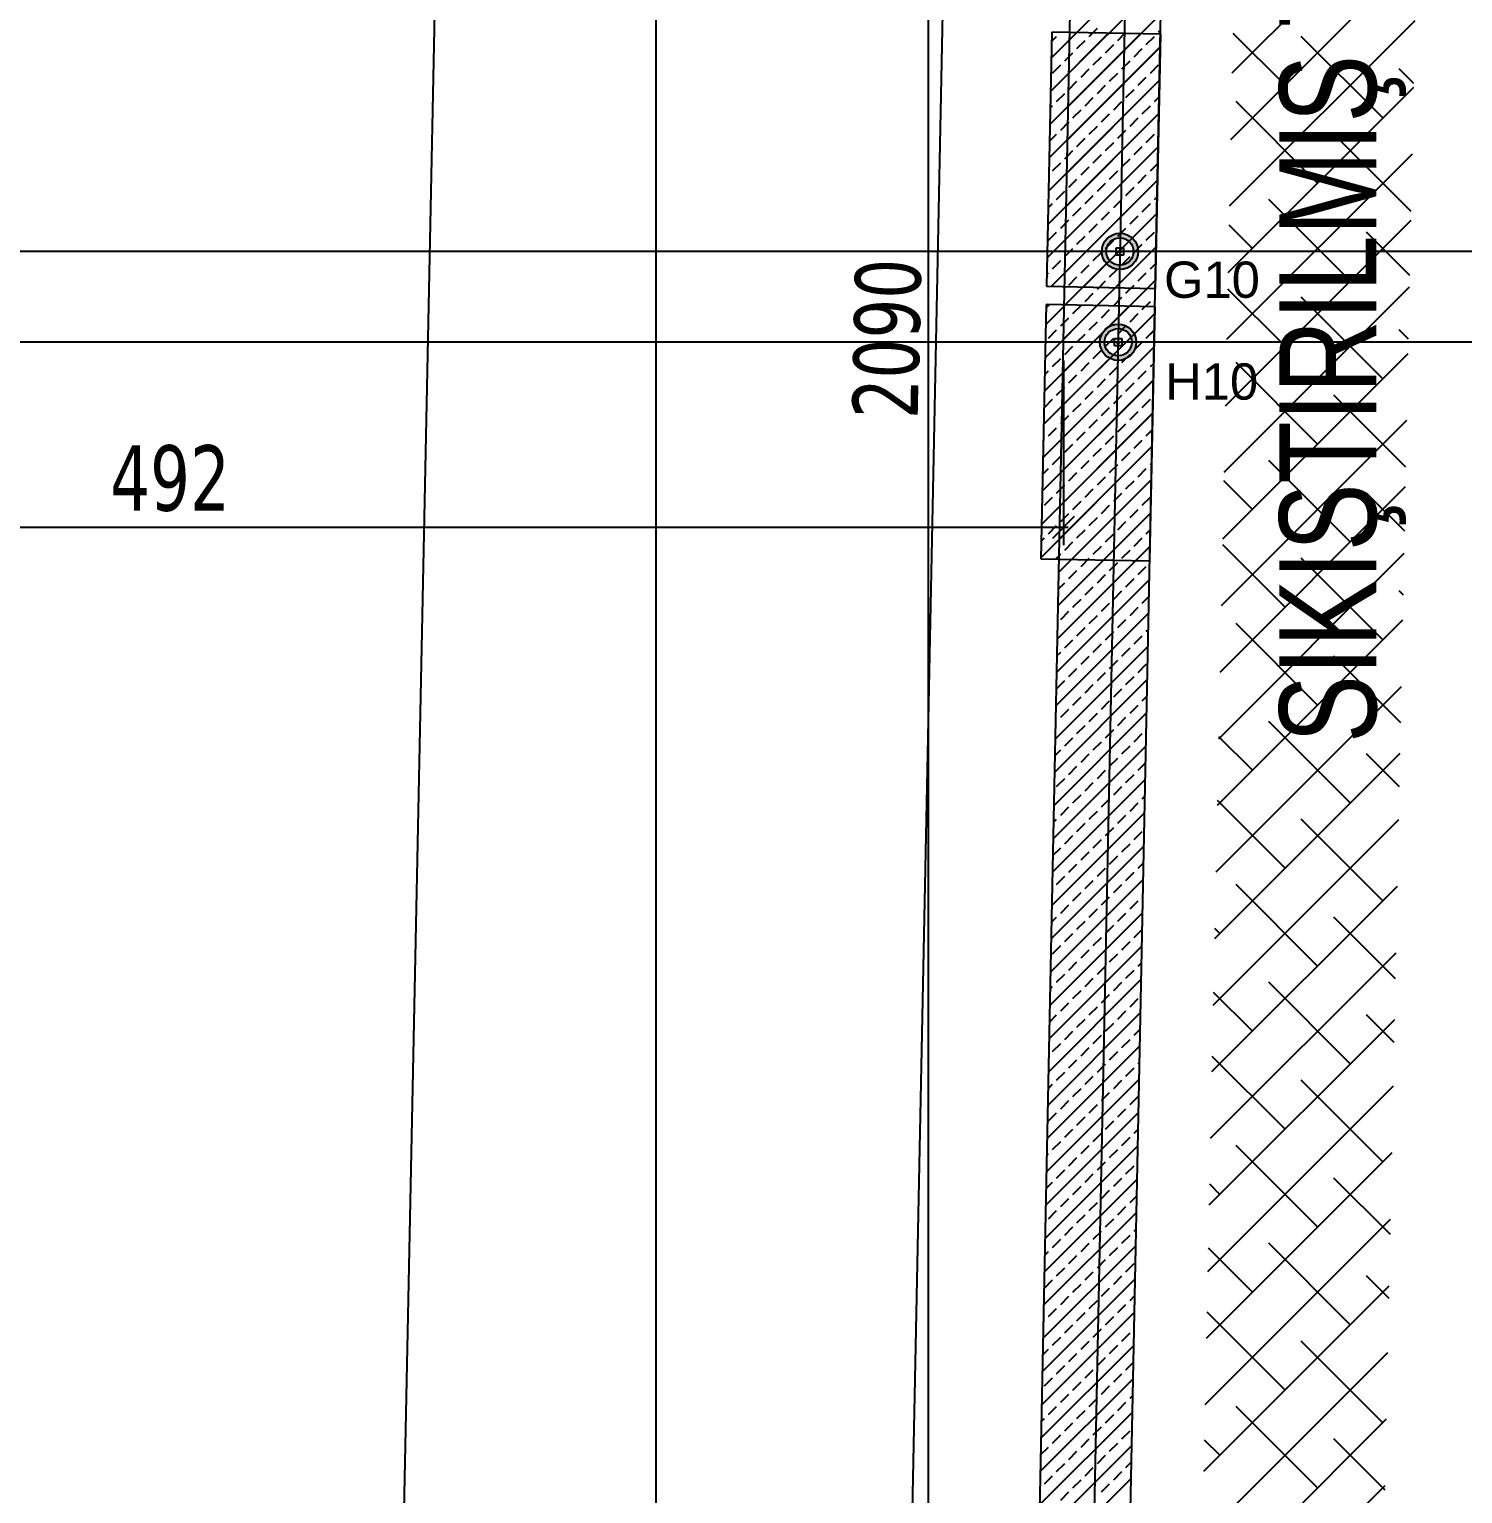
# Model space of a CAD drawing. Header units: millimetres. Extents: x 43168.9 to 43194.6, y -25545.1 to -25543.4.
# Drawn here: x 43169.8814 to 43169.9603, y -25544.6173 to -25544.5367 of the extents above; entities that cross this region are included whole.
import ezdxf

# ---------------------------------------------------------------- set-up
doc = ezdxf.new("R2010")
doc.units = ezdxf.units.MM
doc.header["$LTSCALE"] = 200
doc.linetypes.add('DASHDOT', pattern=[1, 0.5, -0.25, 0, -0.25])
doc.linetypes.add('DASHDOT2', pattern=[0.5, 0.25, -0.125, 0, -0.125])
for name, color, linetype in [('aks_sgh', 5, 'DASHDOT2'), ('kolon-b.a_sgh', 6, 'Continuous'), ('olcuic_sgh', 183, 'Continuous'), ('tarama-betonarme_sgh', 223, 'Continuous'), ('tarama-zemin_sgh', 197, 'Continuous'), ('yapi-yaklasma_sgh', 41, 'DASHDOT'), ('yazi-genel_sgh', 7, 'Continuous')]:
    doc.layers.add(name, color=color, linetype=linetype)
doc.styles.add('1-200', font='arial.ttf', dxfattribs={"height": 60})
doc.styles.add('dim', font='VERDANA.TTF', dxfattribs={"width": 0.7})
doc.styles.add('text2', font='arial.ttf')

msp = doc.modelspace()

# ---------------------------------------------------------------- hatches: boundary and pattern name
h = msp.add_hatch(color=256)
edge = h.paths.add_edge_path()
edge.add_arc((43169.941434, -25544.548919), 0.001, 0, 360)
edge = h.paths.add_edge_path(flags=16)
edge.add_arc((43169.941434, -25544.548919), 0.00075, 0, 360)
h = msp.add_hatch(color=256)
edge = h.paths.add_edge_path()
edge.add_arc((43169.941332, -25544.553919), 0.001, 0, 360)
edge = h.paths.add_edge_path(flags=16)
edge.add_arc((43169.941332, -25544.553919), 0.00075, 0, 360)

# ---------------------------------------------------------------- linework, layer by layer
at = {"color": 0, "linetype": 'ByBlock', "lineweight": -2}
for p, q in [((43169.941234, -25544.549119), (43169.941234, -25544.548719)), ((43169.941234, -25544.548719), (43169.941634, -25544.548719)), ((43169.941634, -25544.549119), (43169.941234, -25544.549119)), ((43169.941364, -25544.548849), (43169.941505, -25544.54899)), ((43169.941364, -25544.54899), (43169.941505, -25544.548849)), ((43169.941634, -25544.548719), (43169.941634, -25544.549119)), ((43169.941132, -25544.554119), (43169.941132, -25544.553719)), ((43169.941132, -25544.553719), (43169.941532, -25544.553719)), ((43169.941532, -25544.554119), (43169.941132, -25544.554119)), ((43169.941262, -25544.553849), (43169.941403, -25544.55399)), ((43169.941262, -25544.55399), (43169.941403, -25544.553849)), ((43169.941532, -25544.553719), (43169.941532, -25544.554119)), ((43169.937734, -25544.564699), (43169.938934, -25544.563499))]:
    msp.add_line(p, q, dxfattribs=at)
at = {"color": 0, "linetype": 'Continuous', "lineweight": -2}
for centre, radius in [((43169.941434, -25544.548919), 0.001), ((43169.941434, -25544.548919), 0.00075), ((43169.941332, -25544.553919), 0.001), ((43169.941332, -25544.553919), 0.00075)]:
    msp.add_circle(centre, radius, dxfattribs=at)
at = {"layer": 'aks_sgh'}
for p, q in [((43169.930879, -25543.740919), (43169.930879, -25544.789919)), ((43169.953621, -25543.95248), (43169.937003, -25544.765813)), ((43169.99088, -25544.548919), (43169.014878, -25544.548919)), ((43169.99088, -25544.553919), (43169.014878, -25544.553919))]:
    msp.add_line(p, q, dxfattribs=at)
at = {"layer": 'kolon-b.a_sgh'}
for p, q in [((43169.942567, -25544.34492), (43169.934062, -25544.762882)), ((43169.938964, -25544.767767), (43169.947464, -25544.350021)), ((43169.93768, -25544.53684), (43169.937394, -25544.550837)), ((43169.943679, -25544.536963), (43169.93768, -25544.53684)), ((43169.943393, -25544.55096), (43169.943679, -25544.536963)), ((43169.937394, -25544.550837), (43169.943393, -25544.55096)), ((43169.937374, -25544.551838), (43169.937088, -25544.565835)), ((43169.943373, -25544.551961), (43169.937374, -25544.551838)), ((43169.943087, -25544.565958), (43169.943373, -25544.551961)), ((43169.937088, -25544.565835), (43169.943087, -25544.565958))]:
    msp.add_line(p, q, dxfattribs=at)
at = {"layer": 'olcuic_sgh'}
for p, q in [((43169.91588, -25544.109669), (43169.91588, -25544.763132)), ((43169.93556, -25544.3445), (43169.927045, -25544.762989)), ((43169.938334, -25544.554923), (43169.938334, -25544.565099)), ((43169.839629, -25544.564099), (43169.938584, -25544.564099))]:
    msp.add_line(p, q, dxfattribs=at)
at = {"layer": 'tarama-betonarme_sgh'}
for p, q in [((43169.938653, -25544.537268), (43169.943758, -25544.532163)), ((43169.938616, -25544.539101), (43169.94372, -25544.533996)), ((43169.938578, -25544.540934), (43169.943683, -25544.53583)), ((43169.937576, -25544.541936), (43169.942573, -25544.53694)), ((43169.937614, -25544.540103), (43169.940812, -25544.536904)), ((43169.937651, -25544.538269), (43169.939052, -25544.536868)), ((43169.93767, -25544.537353), (43169.937947, -25544.537076)), ((43169.938171, -25544.536851), (43169.938172, -25544.53685)), ((43169.939743, -25544.537076), (43169.940192, -25544.536627)), ((43169.939743, -25544.537076), (43169.939932, -25544.536886)), ((43169.941314, -25544.5373), (43169.941763, -25544.536851)), ((43169.941314, -25544.5373), (43169.941692, -25544.536922)), ((43169.942886, -25544.537525), (43169.943335, -25544.537076)), ((43169.942886, -25544.537525), (43169.943335, -25544.537076)), ((43169.943559, -25544.536851), (43169.943665, -25544.536746)), ((43169.937539, -25544.54377), (43169.943665, -25544.537643)), ((43169.938396, -25544.538423), (43169.938845, -25544.537974)), ((43169.938541, -25544.542768), (43169.943646, -25544.537663)), ((43169.938634, -25544.538184), (43169.938845, -25544.537974)), ((43169.939069, -25544.537749), (43169.939518, -25544.5373)), ((43169.939069, -25544.537749), (43169.939518, -25544.5373)), ((43169.940641, -25544.537974), (43169.94109, -25544.537525)), ((43169.940641, -25544.537974), (43169.94109, -25544.537525)), ((43169.942212, -25544.538198), (43169.942661, -25544.537749)), ((43169.942212, -25544.538198), (43169.942661, -25544.537749)), ((43169.937722, -25544.539096), (43169.938171, -25544.538647)), ((43169.939294, -25544.539321), (43169.939743, -25544.538872)), ((43169.939294, -25544.539321), (43169.939743, -25544.538872)), ((43169.939967, -25544.538647), (43169.940416, -25544.538198)), ((43169.939967, -25544.538647), (43169.940416, -25544.538198)), ((43169.941539, -25544.538872), (43169.941988, -25544.538423)), ((43169.941539, -25544.538872), (43169.941988, -25544.538423)), ((43169.94311, -25544.539096), (43169.943559, -25544.538647)), ((43169.94311, -25544.539096), (43169.943559, -25544.538647)), ((43169.937501, -25544.545603), (43169.943628, -25544.539477)), ((43169.938504, -25544.544601), (43169.943609, -25544.539496)), ((43169.93862, -25544.539995), (43169.939069, -25544.539546)), ((43169.93862, -25544.539995), (43169.939069, -25544.539546)), ((43169.940865, -25544.539546), (43169.941314, -25544.539096)), ((43169.940865, -25544.539546), (43169.941314, -25544.539096)), ((43169.942437, -25544.53977), (43169.942886, -25544.539321)), ((43169.942437, -25544.53977), (43169.942886, -25544.539321)), ((43169.937947, -25544.540668), (43169.938396, -25544.540219)), ((43169.939518, -25544.540893), (43169.939967, -25544.540444)), ((43169.939518, -25544.540893), (43169.939967, -25544.540444)), ((43169.940192, -25544.540219), (43169.940641, -25544.53977)), ((43169.940192, -25544.540219), (43169.940641, -25544.53977)), ((43169.941763, -25544.540444), (43169.942212, -25544.539995)), ((43169.941763, -25544.540444), (43169.942212, -25544.539995)), ((43169.943335, -25544.540668), (43169.943609, -25544.540394)), ((43169.943335, -25544.540668), (43169.94359, -25544.540413)), ((43169.937595, -25544.54102), (43169.937722, -25544.540893)), ((43169.938845, -25544.541566), (43169.939294, -25544.541117)), ((43169.938845, -25544.541566), (43169.939294, -25544.541117)), ((43169.94109, -25544.541117), (43169.941539, -25544.540668)), ((43169.94109, -25544.541117), (43169.941539, -25544.540668)), ((43169.942661, -25544.541342), (43169.94311, -25544.540893)), ((43169.942661, -25544.541342), (43169.94311, -25544.540893)), ((43169.937464, -25544.547437), (43169.94359, -25544.54131)), ((43169.938171, -25544.54224), (43169.93862, -25544.541791)), ((43169.938466, -25544.546435), (43169.943571, -25544.54133)), ((43169.93856, -25544.541851), (43169.93862, -25544.541791)), ((43169.939743, -25544.542464), (43169.940192, -25544.542015)), ((43169.939743, -25544.542464), (43169.940192, -25544.542015)), ((43169.940416, -25544.541791), (43169.940865, -25544.541342)), ((43169.940416, -25544.541791), (43169.940865, -25544.541342)), ((43169.941988, -25544.542015), (43169.942437, -25544.541566)), ((43169.941988, -25544.542015), (43169.942437, -25544.541566)), ((43169.937558, -25544.542853), (43169.937947, -25544.542464)), ((43169.939069, -25544.543138), (43169.939518, -25544.542689)), ((43169.939069, -25544.543138), (43169.939518, -25544.542689)), ((43169.941314, -25544.542689), (43169.941763, -25544.54224)), ((43169.941314, -25544.542689), (43169.941763, -25544.54224)), ((43169.942886, -25544.542913), (43169.943335, -25544.542464)), ((43169.942886, -25544.542913), (43169.943335, -25544.542464)), ((43169.943559, -25544.54224), (43169.943572, -25544.542227)), ((43169.937426, -25544.54927), (43169.943553, -25544.543144)), ((43169.938396, -25544.543811), (43169.938845, -25544.543362)), ((43169.938429, -25544.548268), (43169.943534, -25544.543163)), ((43169.938522, -25544.543684), (43169.938845, -25544.543362)), ((43169.939967, -25544.544036), (43169.940416, -25544.543587)), ((43169.939967, -25544.544036), (43169.940416, -25544.543587)), ((43169.940641, -25544.543362), (43169.94109, -25544.542913)), ((43169.940641, -25544.543362), (43169.94109, -25544.542913)), ((43169.942212, -25544.543587), (43169.942661, -25544.543138)), ((43169.942212, -25544.543587), (43169.942661, -25544.543138)), ((43169.937722, -25544.544485), (43169.938171, -25544.544036)), ((43169.939294, -25544.544709), (43169.939743, -25544.54426)), ((43169.939294, -25544.544709), (43169.939743, -25544.54426)), ((43169.940865, -25544.544934), (43169.941314, -25544.544485)), ((43169.940865, -25544.544934), (43169.941314, -25544.544485)), ((43169.941539, -25544.54426), (43169.941988, -25544.543811)), ((43169.941539, -25544.54426), (43169.941988, -25544.543811)), ((43169.94311, -25544.544485), (43169.943534, -25544.544061)), ((43169.94311, -25544.544485), (43169.943515, -25544.54408)), ((43169.93765, -25544.550843), (43169.943515, -25544.544978)), ((43169.938392, -25544.550101), (43169.943497, -25544.544996)), ((43169.93862, -25544.545383), (43169.939069, -25544.544934)), ((43169.93862, -25544.545383), (43169.939069, -25544.544934)), ((43169.940192, -25544.545607), (43169.940641, -25544.545158)), ((43169.940192, -25544.545607), (43169.940641, -25544.545158)), ((43169.942437, -25544.545158), (43169.942886, -25544.544709)), ((43169.942437, -25544.545158), (43169.942886, -25544.544709)), ((43169.937947, -25544.546056), (43169.938396, -25544.545607)), ((43169.939518, -25544.546281), (43169.939967, -25544.545832)), ((43169.939518, -25544.546281), (43169.939967, -25544.545832)), ((43169.94109, -25544.546505), (43169.941539, -25544.546056)), ((43169.94109, -25544.546505), (43169.941539, -25544.546056)), ((43169.941763, -25544.545832), (43169.942212, -25544.545383)), ((43169.941763, -25544.545832), (43169.942212, -25544.545383)), ((43169.943335, -25544.546056), (43169.943497, -25544.545894)), ((43169.943335, -25544.546056), (43169.943478, -25544.545913)), ((43169.937483, -25544.54652), (43169.937722, -25544.546281)), ((43169.938354, -25544.551935), (43169.943459, -25544.54683)), ((43169.938845, -25544.546954), (43169.939294, -25544.546505)), ((43169.938845, -25544.546954), (43169.939294, -25544.546505)), ((43169.939411, -25544.550878), (43169.943478, -25544.546811)), ((43169.940416, -25544.547179), (43169.940865, -25544.54673)), ((43169.940416, -25544.547179), (43169.940865, -25544.54673)), ((43169.942661, -25544.54673), (43169.94311, -25544.546281)), ((43169.942661, -25544.54673), (43169.94311, -25544.546281)), ((43169.938171, -25544.547628), (43169.93862, -25544.547179)), ((43169.938448, -25544.547351), (43169.93862, -25544.547179)), ((43169.939743, -25544.547852), (43169.940192, -25544.547403)), ((43169.939743, -25544.547852), (43169.940192, -25544.547403)), ((43169.941314, -25544.548077), (43169.941763, -25544.547628)), ((43169.941314, -25544.548077), (43169.941763, -25544.547628)), ((43169.941988, -25544.547403), (43169.942437, -25544.546954)), ((43169.941988, -25544.547403), (43169.942437, -25544.546954)), ((43169.937498, -25544.548301), (43169.937947, -25544.547852)), ((43169.939069, -25544.548526), (43169.939518, -25544.548077)), ((43169.939069, -25544.548526), (43169.939518, -25544.548077)), ((43169.940641, -25544.54875), (43169.94109, -25544.548301)), ((43169.940641, -25544.54875), (43169.94109, -25544.548301)), ((43169.942212, -25544.548975), (43169.942661, -25544.548526)), ((43169.942212, -25544.548975), (43169.942661, -25544.548526)), ((43169.942886, -25544.548301), (43169.943335, -25544.547852)), ((43169.942886, -25544.548301), (43169.943335, -25544.547852)), ((43169.938317, -25544.553768), (43169.943422, -25544.548663)), ((43169.938396, -25544.549199), (43169.938845, -25544.54875)), ((43169.93841, -25544.549185), (43169.938845, -25544.54875)), ((43169.939967, -25544.549424), (43169.940416, -25544.548975)), ((43169.939967, -25544.549424), (43169.940416, -25544.548975)), ((43169.941171, -25544.550914), (43169.943441, -25544.548645)), ((43169.941539, -25544.549648), (43169.941988, -25544.549199)), ((43169.941539, -25544.549648), (43169.941988, -25544.549199)), ((43169.937408, -25544.550187), (43169.937498, -25544.550097)), ((43169.937722, -25544.549873), (43169.938171, -25544.549424)), ((43169.939294, -25544.550097), (43169.939743, -25544.549648)), ((43169.939294, -25544.550097), (43169.939743, -25544.549648)), ((43169.940865, -25544.550322), (43169.941314, -25544.549873)), ((43169.940865, -25544.550322), (43169.941314, -25544.549873)), ((43169.942437, -25544.550546), (43169.942886, -25544.550097)), ((43169.942437, -25544.550546), (43169.942886, -25544.550097)), ((43169.94311, -25544.549873), (43169.943422, -25544.549561)), ((43169.94311, -25544.549873), (43169.943403, -25544.54958)), ((43169.93828, -25544.555601), (43169.943385, -25544.550496)), ((43169.93862, -25544.550771), (43169.939069, -25544.550322)), ((43169.93862, -25544.550771), (43169.939069, -25544.550322)), ((43169.940192, -25544.550995), (43169.940641, -25544.550546)), ((43169.940291, -25544.550896), (43169.940641, -25544.550546)), ((43169.941763, -25544.55122), (43169.942212, -25544.550771)), ((43169.942051, -25544.550932), (43169.942212, -25544.550771)), ((43169.942931, -25544.55095), (43169.943403, -25544.550478)), ((43169.938373, -25544.551018), (43169.938396, -25544.550995)), ((43169.939518, -25544.551669), (43169.939967, -25544.55122)), ((43169.94109, -25544.551893), (43169.941539, -25544.551444)), ((43169.942661, -25544.552118), (43169.94311, -25544.551669)), ((43169.943335, -25544.551444), (43169.943366, -25544.551413)), ((43169.937239, -25544.558438), (43169.943366, -25544.552312)), ((43169.937277, -25544.556605), (43169.941949, -25544.551932)), ((43169.937314, -25544.554771), (43169.940189, -25544.551896)), ((43169.937352, -25544.552938), (43169.938429, -25544.55186)), ((43169.93737, -25544.552021), (43169.937549, -25544.551842)), ((43169.938171, -25544.553016), (43169.93862, -25544.552567)), ((43169.938243, -25544.557435), (43169.943347, -25544.55233)), ((43169.938336, -25544.552851), (43169.93862, -25544.552567)), ((43169.938845, -25544.552342), (43169.939294, -25544.551893)), ((43169.938845, -25544.552342), (43169.939294, -25544.551893)), ((43169.940416, -25544.552567), (43169.940865, -25544.552118)), ((43169.940416, -25544.552567), (43169.940865, -25544.552118)), ((43169.941988, -25544.552791), (43169.942437, -25544.552342)), ((43169.941988, -25544.552791), (43169.942437, -25544.552342)), ((43169.942661, -25544.552118), (43169.94283, -25544.55195)), ((43169.937498, -25544.553689), (43169.937947, -25544.55324)), ((43169.939743, -25544.55324), (43169.940192, -25544.552791)), ((43169.939743, -25544.55324), (43169.940192, -25544.552791)), ((43169.941314, -25544.553465), (43169.941763, -25544.553016)), ((43169.941314, -25544.553465), (43169.941763, -25544.553016)), ((43169.942886, -25544.553689), (43169.943335, -25544.55324)), ((43169.942886, -25544.553689), (43169.943329, -25544.553246)), ((43169.937202, -25544.560272), (43169.943328, -25544.554145)), ((43169.938205, -25544.559268), (43169.94331, -25544.554163)), ((43169.938396, -25544.554587), (43169.938845, -25544.554138)), ((43169.938396, -25544.554587), (43169.938845, -25544.554138)), ((43169.939069, -25544.553914), (43169.939518, -25544.553465)), ((43169.939069, -25544.553914), (43169.939518, -25544.553465)), ((43169.940641, -25544.554138), (43169.94109, -25544.553689)), ((43169.940641, -25544.554138), (43169.94109, -25544.553689)), ((43169.942212, -25544.554363), (43169.942661, -25544.553914)), ((43169.942212, -25544.554363), (43169.942661, -25544.553914)), ((43169.937722, -25544.555261), (43169.938171, -25544.554812)), ((43169.939967, -25544.554812), (43169.940416, -25544.554363)), ((43169.939967, -25544.554812), (43169.940416, -25544.554363)), ((43169.941539, -25544.555036), (43169.941988, -25544.554587)), ((43169.941539, -25544.555036), (43169.941988, -25544.554587)), ((43169.937295, -25544.555688), (43169.937498, -25544.555485)), ((43169.93862, -25544.556159), (43169.939069, -25544.55571)), ((43169.93862, -25544.556159), (43169.939069, -25544.55571)), ((43169.939294, -25544.555485), (43169.939743, -25544.555036)), ((43169.939294, -25544.555485), (43169.939743, -25544.555036)), ((43169.940865, -25544.55571), (43169.941314, -25544.555261)), ((43169.940865, -25544.55571), (43169.941314, -25544.555261)), ((43169.942437, -25544.555934), (43169.942886, -25544.555485)), ((43169.942437, -25544.555934), (43169.942886, -25544.555485)), ((43169.94311, -25544.555261), (43169.943309, -25544.555062)), ((43169.94311, -25544.555261), (43169.943291, -25544.55508)), ((43169.937164, -25544.562105), (43169.943291, -25544.555979)), ((43169.937947, -25544.556832), (43169.938396, -25544.556383)), ((43169.938168, -25544.561101), (43169.943273, -25544.555996)), ((43169.938261, -25544.556518), (43169.938396, -25544.556383)), ((43169.939518, -25544.557057), (43169.939967, -25544.556608)), ((43169.939518, -25544.557057), (43169.939967, -25544.556608)), ((43169.940192, -25544.556383), (43169.940641, -25544.555934)), ((43169.940192, -25544.556383), (43169.940641, -25544.555934)), ((43169.941763, -25544.556608), (43169.942212, -25544.556159)), ((43169.941763, -25544.556608), (43169.942212, -25544.556159)), ((43169.937273, -25544.557506), (43169.937722, -25544.557057)), ((43169.938845, -25544.557731), (43169.939294, -25544.557282)), ((43169.938845, -25544.557731), (43169.939294, -25544.557282)), ((43169.94109, -25544.557282), (43169.941539, -25544.556832)), ((43169.94109, -25544.557282), (43169.941539, -25544.556832)), ((43169.942661, -25544.557506), (43169.94311, -25544.557057)), ((43169.942661, -25544.557506), (43169.94311, -25544.557057)), ((43169.937127, -25544.563939), (43169.943253, -25544.557812)), ((43169.938131, -25544.562935), (43169.943236, -25544.55783)), ((43169.938171, -25544.558404), (43169.93862, -25544.557955)), ((43169.938224, -25544.558351), (43169.93862, -25544.557955)), ((43169.939743, -25544.558629), (43169.940192, -25544.55818)), ((43169.939743, -25544.558629), (43169.940192, -25544.55818)), ((43169.940416, -25544.557955), (43169.940865, -25544.557506)), ((43169.940416, -25544.557955), (43169.940865, -25544.557506)), ((43169.941988, -25544.55818), (43169.942437, -25544.557731)), ((43169.941988, -25544.55818), (43169.942437, -25544.557731)), ((43169.937498, -25544.559078), (43169.937947, -25544.558629)), ((43169.939069, -25544.559302), (43169.939518, -25544.558853)), ((43169.939069, -25544.559302), (43169.939518, -25544.558853)), ((43169.941314, -25544.558853), (43169.941763, -25544.558404)), ((43169.941314, -25544.558853), (43169.941763, -25544.558404)), ((43169.942886, -25544.559078), (43169.943234, -25544.558729)), ((43169.942886, -25544.559078), (43169.943217, -25544.558746)), ((43169.937089, -25544.565772), (43169.943216, -25544.559646)), ((43169.93722, -25544.559355), (43169.937273, -25544.559302)), ((43169.938093, -25544.564768), (43169.943198, -25544.559663)), ((43169.938396, -25544.559976), (43169.938845, -25544.559527)), ((43169.938396, -25544.559976), (43169.938845, -25544.559527)), ((43169.939967, -25544.5602), (43169.940416, -25544.559751)), ((43169.939967, -25544.5602), (43169.940416, -25544.559751)), ((43169.940641, -25544.559527), (43169.94109, -25544.559078)), ((43169.940641, -25544.559527), (43169.94109, -25544.559078)), ((43169.942212, -25544.559751), (43169.942661, -25544.559302)), ((43169.942212, -25544.559751), (43169.942661, -25544.559302)), ((43169.937722, -25544.560649), (43169.938171, -25544.5602)), ((43169.939294, -25544.560874), (43169.939743, -25544.560425)), ((43169.939294, -25544.560874), (43169.939743, -25544.560425)), ((43169.941539, -25544.560425), (43169.941988, -25544.559976)), ((43169.941539, -25544.560425), (43169.941988, -25544.559976)), ((43169.94311, -25544.560649), (43169.943197, -25544.560562)), ((43169.94311, -25544.560649), (43169.94318, -25544.56058)), ((43169.937183, -25544.561188), (43169.937498, -25544.560874)), ((43169.93862, -25544.561547), (43169.939069, -25544.561098)), ((43169.93862, -25544.561547), (43169.939069, -25544.561098)), ((43169.940192, -25544.561772), (43169.940641, -25544.561323)), ((43169.940192, -25544.561772), (43169.940641, -25544.561323)), ((43169.940865, -25544.561098), (43169.941314, -25544.560649)), ((43169.940865, -25544.561098), (43169.941314, -25544.560649)), ((43169.942437, -25544.561323), (43169.942886, -25544.560874)), ((43169.942437, -25544.561323), (43169.942886, -25544.560874)), ((43169.937947, -25544.562221), (43169.938396, -25544.561772)), ((43169.938056, -25544.566601), (43169.943161, -25544.561497)), ((43169.938149, -25544.562018), (43169.938396, -25544.561772)), ((43169.938787, -25544.56587), (43169.943178, -25544.561479)), ((43169.939518, -25544.562445), (43169.939967, -25544.561996)), ((43169.939518, -25544.562445), (43169.939967, -25544.561996)), ((43169.94109, -25544.56267), (43169.941539, -25544.562221)), ((43169.94109, -25544.56267), (43169.941539, -25544.562221)), ((43169.941763, -25544.561996), (43169.942212, -25544.561547)), ((43169.941763, -25544.561996), (43169.942212, -25544.561547)), ((43169.937273, -25544.562894), (43169.937722, -25544.562445)), ((43169.938845, -25544.563119), (43169.939294, -25544.56267)), ((43169.938845, -25544.563119), (43169.939294, -25544.56267)), ((43169.940416, -25544.563343), (43169.940865, -25544.562894)), ((43169.940416, -25544.563343), (43169.940865, -25544.562894)), ((43169.942661, -25544.562894), (43169.94311, -25544.562445)), ((43169.942661, -25544.562894), (43169.94311, -25544.562445)), ((43169.938019, -25544.568435), (43169.943124, -25544.56333)), ((43169.938171, -25544.563792), (43169.93862, -25544.563343)), ((43169.938171, -25544.563792), (43169.93862, -25544.563343)), ((43169.939743, -25544.564017), (43169.940192, -25544.563568)), ((43169.939743, -25544.564017), (43169.940192, -25544.563568)), ((43169.940548, -25544.565906), (43169.943141, -25544.563313)), ((43169.941314, -25544.564241), (43169.941763, -25544.563792)), ((43169.941314, -25544.564241), (43169.941763, -25544.563792)), ((43169.941988, -25544.563568), (43169.942437, -25544.563119)), ((43169.941988, -25544.563568), (43169.942437, -25544.563119)), ((43169.937498, -25544.564466), (43169.937947, -25544.564017)), ((43169.939069, -25544.56469), (43169.939518, -25544.564241)), ((43169.939069, -25544.56469), (43169.939518, -25544.564241)), ((43169.940641, -25544.564915), (43169.94109, -25544.564466)), ((43169.940641, -25544.564915), (43169.94109, -25544.564466)), ((43169.942886, -25544.564466), (43169.943122, -25544.564229)), ((43169.942886, -25544.564466), (43169.943105, -25544.564247)), ((43169.937108, -25544.564855), (43169.937273, -25544.56469)), ((43169.937981, -25544.570268), (43169.943086, -25544.565163)), ((43169.938396, -25544.565364), (43169.938845, -25544.564915)), ((43169.938396, -25544.565364), (43169.938845, -25544.564915)), ((43169.939967, -25544.565588), (43169.940416, -25544.565139)), ((43169.939967, -25544.565588), (43169.940416, -25544.565139)), ((43169.941539, -25544.565813), (43169.941988, -25544.565364)), ((43169.941539, -25544.565813), (43169.941988, -25544.565364)), ((43169.942212, -25544.565139), (43169.942661, -25544.56469)), ((43169.942212, -25544.565139), (43169.942661, -25544.56469)), ((43169.942308, -25544.565942), (43169.943103, -25544.565146)), ((43169.937907, -25544.565852), (43169.938171, -25544.565588)), ((43169.938075, -25544.565685), (43169.938171, -25544.565588)), ((43169.939294, -25544.566262), (43169.939743, -25544.565813)), ((43169.939668, -25544.565888), (43169.939743, -25544.565813)), ((43169.940865, -25544.566486), (43169.941314, -25544.566037)), ((43169.942437, -25544.566711), (43169.942886, -25544.566262)), ((43169.937944, -25544.572102), (43169.943049, -25544.566997)), ((43169.93862, -25544.566935), (43169.939069, -25544.566486)), ((43169.940192, -25544.56716), (43169.940641, -25544.566711)), ((43169.941763, -25544.567384), (43169.942212, -25544.566935)), ((43169.938037, -25544.567518), (43169.938396, -25544.56716)), ((43169.939518, -25544.567833), (43169.939967, -25544.567384)), ((43169.94109, -25544.568058), (43169.941539, -25544.567609)), ((43169.938845, -25544.568507), (43169.939294, -25544.568058)), ((43169.940416, -25544.568731), (43169.940865, -25544.568282)), ((43169.941988, -25544.568956), (43169.942437, -25544.568507)), ((43169.942661, -25544.568282), (43169.94303, -25544.567913)), ((43169.937907, -25544.573935), (43169.943012, -25544.56883)), ((43169.938171, -25544.56918), (43169.93862, -25544.568731)), ((43169.939743, -25544.569405), (43169.940192, -25544.568956)), ((43169.941314, -25544.569629), (43169.941763, -25544.56918)), ((43169.938396, -25544.570752), (43169.938845, -25544.570303)), ((43169.939069, -25544.570078), (43169.939518, -25544.569629)), ((43169.940641, -25544.570303), (43169.94109, -25544.569854)), ((43169.942212, -25544.570527), (43169.942661, -25544.570078)), ((43169.942886, -25544.569854), (43169.942993, -25544.569747)), ((43169.937869, -25544.575768), (43169.942974, -25544.570663)), ((43169.937963, -25544.571185), (43169.938171, -25544.570976)), ((43169.939967, -25544.570976), (43169.940416, -25544.570527)), ((43169.941539, -25544.571201), (43169.941988, -25544.570752)), ((43169.93862, -25544.572323), (43169.939069, -25544.571874)), ((43169.939294, -25544.57165), (43169.939743, -25544.571201)), ((43169.940865, -25544.571874), (43169.941314, -25544.571425)), ((43169.942437, -25544.572099), (43169.942886, -25544.57165)), ((43169.937832, -25544.577602), (43169.942937, -25544.572497)), ((43169.937947, -25544.572997), (43169.938396, -25544.572548)), ((43169.940192, -25544.572548), (43169.940641, -25544.572099)), ((43169.941763, -25544.572772), (43169.942212, -25544.572323)), ((43169.938845, -25544.573895), (43169.939294, -25544.573446)), ((43169.939518, -25544.573221), (43169.939967, -25544.572772)), ((43169.94109, -25544.573446), (43169.941539, -25544.572997)), ((43169.942661, -25544.57367), (43169.942918, -25544.573413)), ((43169.937795, -25544.579435), (43169.9429, -25544.57433)), ((43169.938171, -25544.574569), (43169.93862, -25544.574119)), ((43169.939743, -25544.574793), (43169.940192, -25544.574344)), ((43169.940416, -25544.574119), (43169.940865, -25544.57367)), ((43169.941988, -25544.574344), (43169.942437, -25544.573895)), ((43169.937888, -25544.574852), (43169.937947, -25544.574793)), ((43169.939069, -25544.575467), (43169.939518, -25544.575018)), ((43169.941314, -25544.575018), (43169.941763, -25544.574569)), ((43169.938396, -25544.57614), (43169.938845, -25544.575691)), ((43169.939967, -25544.576365), (43169.940416, -25544.575916)), ((43169.940641, -25544.575691), (43169.94109, -25544.575242)), ((43169.942212, -25544.575916), (43169.942661, -25544.575467)), ((43169.937758, -25544.581268), (43169.942862, -25544.576163)), ((43169.937851, -25544.576685), (43169.938171, -25544.576365)), ((43169.939294, -25544.577038), (43169.939743, -25544.576589)), ((43169.941539, -25544.576589), (43169.941988, -25544.57614)), ((43169.93862, -25544.577712), (43169.939069, -25544.577263)), ((43169.940192, -25544.577936), (43169.940641, -25544.577487)), ((43169.940865, -25544.577263), (43169.941314, -25544.576814)), ((43169.942437, -25544.577487), (43169.942844, -25544.57708)), ((43169.93772, -25544.583102), (43169.942825, -25544.577997)), ((43169.937947, -25544.578385), (43169.938396, -25544.577936)), ((43169.939518, -25544.57861), (43169.939967, -25544.578161)), ((43169.94109, -25544.578834), (43169.941539, -25544.578385)), ((43169.941763, -25544.578161), (43169.942212, -25544.577712)), ((43169.938845, -25544.579283), (43169.939294, -25544.578834)), ((43169.940416, -25544.579508), (43169.940865, -25544.579059)), ((43169.942661, -25544.579059), (43169.942806, -25544.578913)), ((43169.937683, -25544.584935), (43169.942788, -25544.57983)), ((43169.938171, -25544.579957), (43169.93862, -25544.579508)), ((43169.939743, -25544.580181), (43169.940192, -25544.579732)), ((43169.941314, -25544.580406), (43169.941763, -25544.579957)), ((43169.941988, -25544.579732), (43169.942437, -25544.579283)), ((43169.937776, -25544.580352), (43169.937947, -25544.580181)), ((43169.939069, -25544.580855), (43169.939518, -25544.580406)), ((43169.940641, -25544.581079), (43169.94109, -25544.58063)), ((43169.938396, -25544.581528), (43169.938845, -25544.581079)), ((43169.939967, -25544.581753), (43169.940416, -25544.581304)), ((43169.941539, -25544.581977), (43169.941988, -25544.581528)), ((43169.942212, -25544.581304), (43169.942661, -25544.580855)), ((43169.937646, -25544.586768), (43169.942751, -25544.581663)), ((43169.937739, -25544.582185), (43169.938171, -25544.581753)), ((43169.939294, -25544.582426), (43169.939743, -25544.581977)), ((43169.940865, -25544.582651), (43169.941314, -25544.582202)), ((43169.93862, -25544.5831), (43169.939069, -25544.582651)), ((43169.940192, -25544.583324), (43169.940641, -25544.582875)), ((43169.941763, -25544.583549), (43169.942212, -25544.5831)), ((43169.942437, -25544.582875), (43169.942732, -25544.58258)), ((43169.937608, -25544.588602), (43169.942713, -25544.583497)), ((43169.937702, -25544.584018), (43169.937722, -25544.583998)), ((43169.937947, -25544.583773), (43169.938396, -25544.583324)), ((43169.939518, -25544.583998), (43169.939967, -25544.583549)), ((43169.94109, -25544.584222), (43169.941539, -25544.583773)), ((43169.938845, -25544.584671), (43169.939294, -25544.584222)), ((43169.940416, -25544.584896), (43169.940865, -25544.584447)), ((43169.941988, -25544.58512), (43169.942437, -25544.584671)), ((43169.942661, -25544.584447), (43169.942695, -25544.584413)), ((43169.937571, -25544.590435), (43169.942676, -25544.58533)), ((43169.937664, -25544.585852), (43169.937947, -25544.585569)), ((43169.938171, -25544.585345), (43169.93862, -25544.584896)), ((43169.939743, -25544.585569), (43169.940192, -25544.58512)), ((43169.941314, -25544.585794), (43169.941763, -25544.585345)), ((43169.939069, -25544.586243), (43169.939518, -25544.585794)), ((43169.940641, -25544.586467), (43169.94109, -25544.586018)), ((43169.942212, -25544.586692), (43169.942657, -25544.586247)), ((43169.937534, -25544.592268), (43169.942639, -25544.587164)), ((43169.937722, -25544.58759), (43169.938171, -25544.587141)), ((43169.938396, -25544.586916), (43169.938845, -25544.586467)), ((43169.939967, -25544.587141), (43169.940416, -25544.586692)), ((43169.941539, -25544.587365), (43169.941988, -25544.586916)), ((43169.93862, -25544.588488), (43169.939069, -25544.588039)), ((43169.939294, -25544.587814), (43169.939743, -25544.587365)), ((43169.940865, -25544.588039), (43169.941314, -25544.58759)), ((43169.937947, -25544.589161), (43169.938396, -25544.588712)), ((43169.940192, -25544.588712), (43169.940641, -25544.588263)), ((43169.941763, -25544.588937), (43169.942212, -25544.588488)), ((43169.942437, -25544.588263), (43169.94262, -25544.58808)), ((43169.937496, -25544.594102), (43169.942601, -25544.588997)), ((43169.93759, -25544.589518), (43169.937722, -25544.589386)), ((43169.938845, -25544.590059), (43169.939294, -25544.58961)), ((43169.939518, -25544.589386), (43169.939967, -25544.588937)), ((43169.94109, -25544.58961), (43169.941539, -25544.589161)), ((43169.938171, -25544.590733), (43169.93862, -25544.590284)), ((43169.940416, -25544.590284), (43169.940865, -25544.589835)), ((43169.941988, -25544.590508), (43169.942437, -25544.590059)), ((43169.937459, -25544.595935), (43169.942564, -25544.59083)), ((43169.937552, -25544.591352), (43169.937947, -25544.590957)), ((43169.939069, -25544.591631), (43169.939518, -25544.591182)), ((43169.939743, -25544.590957), (43169.940192, -25544.590508)), ((43169.941314, -25544.591182), (43169.941763, -25544.590733)), ((43169.938396, -25544.592305), (43169.938845, -25544.591855)), ((43169.939967, -25544.592529), (43169.940416, -25544.59208)), ((43169.940641, -25544.591855), (43169.94109, -25544.591406)), ((43169.942212, -25544.59208), (43169.942545, -25544.591747)), ((43169.937422, -25544.597769), (43169.942527, -25544.592664)), ((43169.937722, -25544.592978), (43169.938171, -25544.592529)), ((43169.939294, -25544.593203), (43169.939743, -25544.592754)), ((43169.941539, -25544.592754), (43169.941988, -25544.592305)), ((43169.93862, -25544.593876), (43169.939069, -25544.593427)), ((43169.940192, -25544.594101), (43169.940641, -25544.593652)), ((43169.940865, -25544.593427), (43169.941314, -25544.592978)), ((43169.942437, -25544.593652), (43169.942508, -25544.59358)), ((43169.937384, -25544.599602), (43169.942489, -25544.594497)), ((43169.937947, -25544.59455), (43169.938396, -25544.594101)), ((43169.939518, -25544.594774), (43169.939967, -25544.594325)), ((43169.941763, -25544.594325), (43169.942212, -25544.593876)), ((43169.937478, -25544.595018), (43169.937722, -25544.594774)), ((43169.938845, -25544.595448), (43169.939294, -25544.594999)), ((43169.940416, -25544.595672), (43169.940865, -25544.595223)), ((43169.94109, -25544.594999), (43169.941539, -25544.59455)), ((43169.938171, -25544.596121), (43169.93862, -25544.595672)), ((43169.939743, -25544.596346), (43169.940192, -25544.595897)), ((43169.941314, -25544.59657), (43169.941763, -25544.596121)), ((43169.941988, -25544.595897), (43169.942437, -25544.595448)), ((43169.937347, -25544.601435), (43169.942452, -25544.59633)), ((43169.937498, -25544.596795), (43169.937947, -25544.596346)), ((43169.939069, -25544.597019), (43169.939518, -25544.59657)), ((43169.940641, -25544.597244), (43169.94109, -25544.596795)), ((43169.938396, -25544.597693), (43169.938845, -25544.597244)), ((43169.939967, -25544.597917), (43169.940416, -25544.597468)), ((43169.941539, -25544.598142), (43169.941988, -25544.597693)), ((43169.942212, -25544.597468), (43169.942433, -25544.597247)), ((43169.93731, -25544.603269), (43169.942415, -25544.598164)), ((43169.937722, -25544.598366), (43169.938171, -25544.597917)), ((43169.939294, -25544.598591), (43169.939743, -25544.598142)), ((43169.940865, -25544.598815), (43169.941314, -25544.598366)), ((43169.937403, -25544.598685), (43169.937498, -25544.598591)), ((43169.93862, -25544.599264), (43169.939069, -25544.598815)), ((43169.940192, -25544.599489), (43169.940641, -25544.59904)), ((43169.941763, -25544.599713), (43169.942212, -25544.599264)), ((43169.937273, -25544.605102), (43169.942377, -25544.599997)), ((43169.937947, -25544.599938), (43169.938396, -25544.599489)), ((43169.939518, -25544.600162), (43169.939967, -25544.599713)), ((43169.94109, -25544.600387), (43169.941539, -25544.599938)), ((43169.937366, -25544.600519), (43169.937722, -25544.600162)), ((43169.938845, -25544.600836), (43169.939294, -25544.600387)), ((43169.940416, -25544.60106), (43169.940865, -25544.600611)), ((43169.941988, -25544.601285), (43169.942359, -25544.600914)), ((43169.937498, -25544.602183), (43169.937947, -25544.601734)), ((43169.938171, -25544.601509), (43169.93862, -25544.60106)), ((43169.939743, -25544.601734), (43169.940192, -25544.601285)), ((43169.941314, -25544.601958), (43169.941763, -25544.601509)), ((43169.937235, -25544.606935), (43169.94234, -25544.60183)), ((43169.939069, -25544.602407), (43169.939518, -25544.601958)), ((43169.940641, -25544.602632), (43169.94109, -25544.602183)), ((43169.937722, -25544.603754), (43169.938171, -25544.603305)), ((43169.938396, -25544.603081), (43169.938845, -25544.602632)), ((43169.939967, -25544.603305), (43169.940416, -25544.602856)), ((43169.941539, -25544.60353), (43169.941988, -25544.603081)), ((43169.942212, -25544.602856), (43169.942322, -25544.602747)), ((43169.937198, -25544.608769), (43169.942303, -25544.603664)), ((43169.937291, -25544.604185), (43169.937498, -25544.603979)), ((43169.939294, -25544.603979), (43169.939743, -25544.60353)), ((43169.940865, -25544.604203), (43169.941314, -25544.603754)), ((43169.937947, -25544.605326), (43169.938396, -25544.604877)), ((43169.93862, -25544.604652), (43169.939069, -25544.604203)), ((43169.940192, -25544.604877), (43169.940641, -25544.604428)), ((43169.941763, -25544.605101), (43169.942212, -25544.604652)), ((43169.937161, -25544.610602), (43169.942266, -25544.605497)), ((43169.937273, -25544.605999), (43169.937722, -25544.60555)), ((43169.938845, -25544.606224), (43169.939294, -25544.605775)), ((43169.939518, -25544.60555), (43169.939967, -25544.605101)), ((43169.94109, -25544.605775), (43169.941539, -25544.605326)), ((43169.938171, -25544.606897), (43169.93862, -25544.606448)), ((43169.940416, -25544.606448), (43169.940865, -25544.605999)), ((43169.941988, -25544.606673), (43169.942247, -25544.606414)), ((43169.937123, -25544.612435), (43169.942228, -25544.60733)), ((43169.937498, -25544.607571), (43169.937947, -25544.607122)), ((43169.939069, -25544.607795), (43169.939518, -25544.607346)), ((43169.939743, -25544.607122), (43169.940192, -25544.606673)), ((43169.941314, -25544.607346), (43169.941763, -25544.606897)), ((43169.937217, -25544.607852), (43169.937273, -25544.607795)), ((43169.938396, -25544.608469), (43169.938845, -25544.60802)), ((43169.940641, -25544.60802), (43169.94109, -25544.607571)), ((43169.937722, -25544.609142), (43169.938171, -25544.608693)), ((43169.939294, -25544.609367), (43169.939743, -25544.608918)), ((43169.939967, -25544.608693), (43169.940416, -25544.608244)), ((43169.941539, -25544.608918), (43169.941988, -25544.608469)), ((43169.937086, -25544.614269), (43169.942191, -25544.609164)), ((43169.937179, -25544.609685), (43169.937498, -25544.609367)), ((43169.93862, -25544.610041), (43169.939069, -25544.609592)), ((43169.940192, -25544.610265), (43169.940641, -25544.609816)), ((43169.940865, -25544.609592), (43169.941314, -25544.609142)), ((43169.937947, -25544.610714), (43169.938396, -25544.610265)), ((43169.939518, -25544.610939), (43169.939967, -25544.61049)), ((43169.941763, -25544.61049), (43169.942172, -25544.61008)), ((43169.937049, -25544.616102), (43169.942154, -25544.610997)), ((43169.937273, -25544.611388), (43169.937722, -25544.610939)), ((43169.938845, -25544.611612), (43169.939294, -25544.611163)), ((43169.940416, -25544.611837), (43169.940865, -25544.611388)), ((43169.94109, -25544.611163), (43169.941539, -25544.610714)), ((43169.938171, -25544.612286), (43169.93862, -25544.611837)), ((43169.939743, -25544.61251), (43169.940192, -25544.612061)), ((43169.941988, -25544.612061), (43169.942135, -25544.611914)), ((43169.937011, -25544.617935), (43169.942116, -25544.612831)), ((43169.937498, -25544.612959), (43169.937947, -25544.61251)), ((43169.939069, -25544.613184), (43169.939518, -25544.612735)), ((43169.940641, -25544.613408), (43169.94109, -25544.612959)), ((43169.941314, -25544.612735), (43169.941763, -25544.612286)), ((43169.937105, -25544.613352), (43169.937273, -25544.613184)), ((43169.938396, -25544.613857), (43169.938845, -25544.613408)), ((43169.939967, -25544.614082), (43169.940416, -25544.613633)), ((43169.941539, -25544.614306), (43169.941988, -25544.613857)), ((43169.936974, -25544.619769), (43169.942079, -25544.614664)), ((43169.937722, -25544.614531), (43169.938171, -25544.614082)), ((43169.939294, -25544.614755), (43169.939743, -25544.614306)), ((43169.940865, -25544.61498), (43169.941314, -25544.614531)), ((43169.937067, -25544.615185), (43169.937498, -25544.614755)), ((43169.93862, -25544.615429), (43169.939069, -25544.61498)), ((43169.940192, -25544.615653), (43169.940641, -25544.615204)), ((43169.937947, -25544.616102), (43169.938396, -25544.615653)), ((43169.939518, -25544.616327), (43169.939967, -25544.615878)), ((43169.94109, -25544.616551), (43169.941539, -25544.616102)), ((43169.941763, -25544.615878), (43169.94206, -25544.615581)), ((43169.936937, -25544.621602), (43169.942042, -25544.616497)), ((43169.93703, -25544.617019), (43169.937049, -25544.617)), ((43169.937273, -25544.616776), (43169.937722, -25544.616327)), ((43169.938845, -25544.617), (43169.939294, -25544.616551)), ((43169.940416, -25544.617225), (43169.940865, -25544.616776)), ((43169.938171, -25544.617674), (43169.93862, -25544.617225))]:
    msp.add_line(p, q, dxfattribs=at)
at = {"layer": 'tarama-zemin_sgh'}
for p, q in [((43169.947618, -25544.539079), (43169.957828, -25544.528869)), ((43169.947543, -25544.542746), (43169.957753, -25544.532536)), ((43169.947469, -25544.546412), (43169.957678, -25544.536203)), ((43169.950519, -25544.53977), (43169.947662, -25544.536913)), ((43169.955907, -25544.541566), (43169.951417, -25544.537076)), ((43169.957608, -25544.539675), (43169.956805, -25544.538872)), ((43169.947394, -25544.550079), (43169.957604, -25544.539869)), ((43169.952315, -25544.545158), (43169.947825, -25544.540668)), ((43169.957465, -25544.546716), (43169.953213, -25544.542464)), ((43169.947319, -25544.553746), (43169.957529, -25544.543536)), ((43169.954111, -25544.550546), (43169.949621, -25544.546056)), ((43169.947245, -25544.557413), (43169.957455, -25544.547203)), ((43169.948723, -25544.54875), (43169.947447, -25544.547474)), ((43169.957393, -25544.550236), (43169.955009, -25544.547852)), ((43169.94717, -25544.561079), (43169.95738, -25544.550869)), ((43169.950519, -25544.554138), (43169.947375, -25544.550995)), ((43169.955907, -25544.555934), (43169.951417, -25544.551444)), ((43169.957321, -25544.553757), (43169.956805, -25544.55324)), ((43169.947096, -25544.564746), (43169.957305, -25544.554536)), ((43169.952315, -25544.559527), (43169.947825, -25544.555036)), ((43169.957178, -25544.560797), (43169.953213, -25544.556832)), ((43169.947021, -25544.568413), (43169.957231, -25544.558203)), ((43169.954111, -25544.564915), (43169.949621, -25544.560425)), ((43169.946946, -25544.572079), (43169.957156, -25544.56187)), ((43169.948723, -25544.563119), (43169.947161, -25544.561556)), ((43169.957106, -25544.564318), (43169.955009, -25544.562221)), ((43169.950519, -25544.568507), (43169.947089, -25544.565077)), ((43169.946872, -25544.575746), (43169.957082, -25544.565536)), ((43169.955907, -25544.570303), (43169.951417, -25544.565813)), ((43169.957035, -25544.567838), (43169.956805, -25544.567609)), ((43169.946797, -25544.579413), (43169.957007, -25544.569203)), ((43169.952315, -25544.573895), (43169.947825, -25544.569405)), ((43169.956891, -25544.574879), (43169.953213, -25544.571201)), ((43169.946723, -25544.58308), (43169.956932, -25544.57287)), ((43169.954111, -25544.579283), (43169.949621, -25544.574793)), ((43169.948723, -25544.577487), (43169.946874, -25544.575638)), ((43169.946648, -25544.586746), (43169.956858, -25544.576536)), ((43169.95682, -25544.5784), (43169.955009, -25544.576589)), ((43169.950519, -25544.582875), (43169.946802, -25544.579159)), ((43169.946573, -25544.590413), (43169.956783, -25544.580203)), ((43169.955907, -25544.584671), (43169.951417, -25544.580181)), ((43169.946499, -25544.59408), (43169.956709, -25544.58387)), ((43169.952315, -25544.588263), (43169.947825, -25544.583773)), ((43169.956605, -25544.588961), (43169.953213, -25544.585569)), ((43169.946927, -25544.586467), (43169.946659, -25544.5862)), ((43169.946424, -25544.597746), (43169.956634, -25544.587537)), ((43169.954111, -25544.593652), (43169.949621, -25544.589161)), ((43169.948723, -25544.591855), (43169.946587, -25544.58972)), ((43169.946349, -25544.601413), (43169.956559, -25544.591203)), ((43169.956533, -25544.592482), (43169.955009, -25544.590957)), ((43169.950519, -25544.597244), (43169.946516, -25544.59324)), ((43169.946275, -25544.60508), (43169.956485, -25544.59487)), ((43169.955907, -25544.59904), (43169.951417, -25544.59455)), ((43169.9462, -25544.608747), (43169.95641, -25544.598537)), ((43169.952315, -25544.602632), (43169.947825, -25544.598142)), ((43169.956318, -25544.603043), (43169.953213, -25544.599938)), ((43169.946927, -25544.600836), (43169.946373, -25544.600281)), ((43169.946126, -25544.612413), (43169.956335, -25544.602203)), ((43169.948723, -25544.606224), (43169.946301, -25544.603802)), ((43169.954111, -25544.60802), (43169.949621, -25544.60353)), ((43169.956247, -25544.606564), (43169.955009, -25544.605326)), ((43169.946051, -25544.61608), (43169.956261, -25544.60587)), ((43169.950519, -25544.611612), (43169.946229, -25544.607322)), ((43169.955907, -25544.613408), (43169.951417, -25544.608918)), ((43169.945976, -25544.619747), (43169.956186, -25544.609537)), ((43169.952315, -25544.617), (43169.947825, -25544.61251)), ((43169.945902, -25544.623413), (43169.956112, -25544.613204)), ((43169.946927, -25544.615204), (43169.946086, -25544.614363)), ((43169.956032, -25544.617125), (43169.953213, -25544.614306)), ((43169.945827, -25544.62708), (43169.956037, -25544.61687))]:
    msp.add_line(p, q, dxfattribs=at)
at = {"layer": 'yapi-yaklasma_sgh'}
msp.add_line((43169.90857, -25544.297334), (43169.89894, -25544.768665), dxfattribs=at)

# ---------------------------------------------------------------- texts
at = {"layer": 'aks_sgh', "style": '1-200'}
for s, p in [('G10', (43169.943858, -25544.551473)), ('H10', (43169.943918, -25544.55708))]:
    msp.add_text(s, height=0.002, rotation=359.99999, dxfattribs=at).set_placement(p)
at = {"layer": 'olcuic_sgh', "color": 2, "style": 'dim', "width": 0.7}
msp.add_text('2090', height=0.0036, rotation=88.83427, dxfattribs=at).set_placement((43169.9303, -25544.558154))
msp.add_text('492', height=0.0036, dxfattribs=at).set_placement((43169.885849, -25544.563191))
at = {"layer": 'yazi-genel_sgh', "color": 252, "style": 'text2', "width": 0.75}
msp.add_text('SIKIŞTIRILMIŞ TOPRAK 90 cm', height=0.00533333, rotation=90, dxfattribs=at).set_placement((43169.955544, -25544.57598))

doc.saveas('drawing.dxf')
